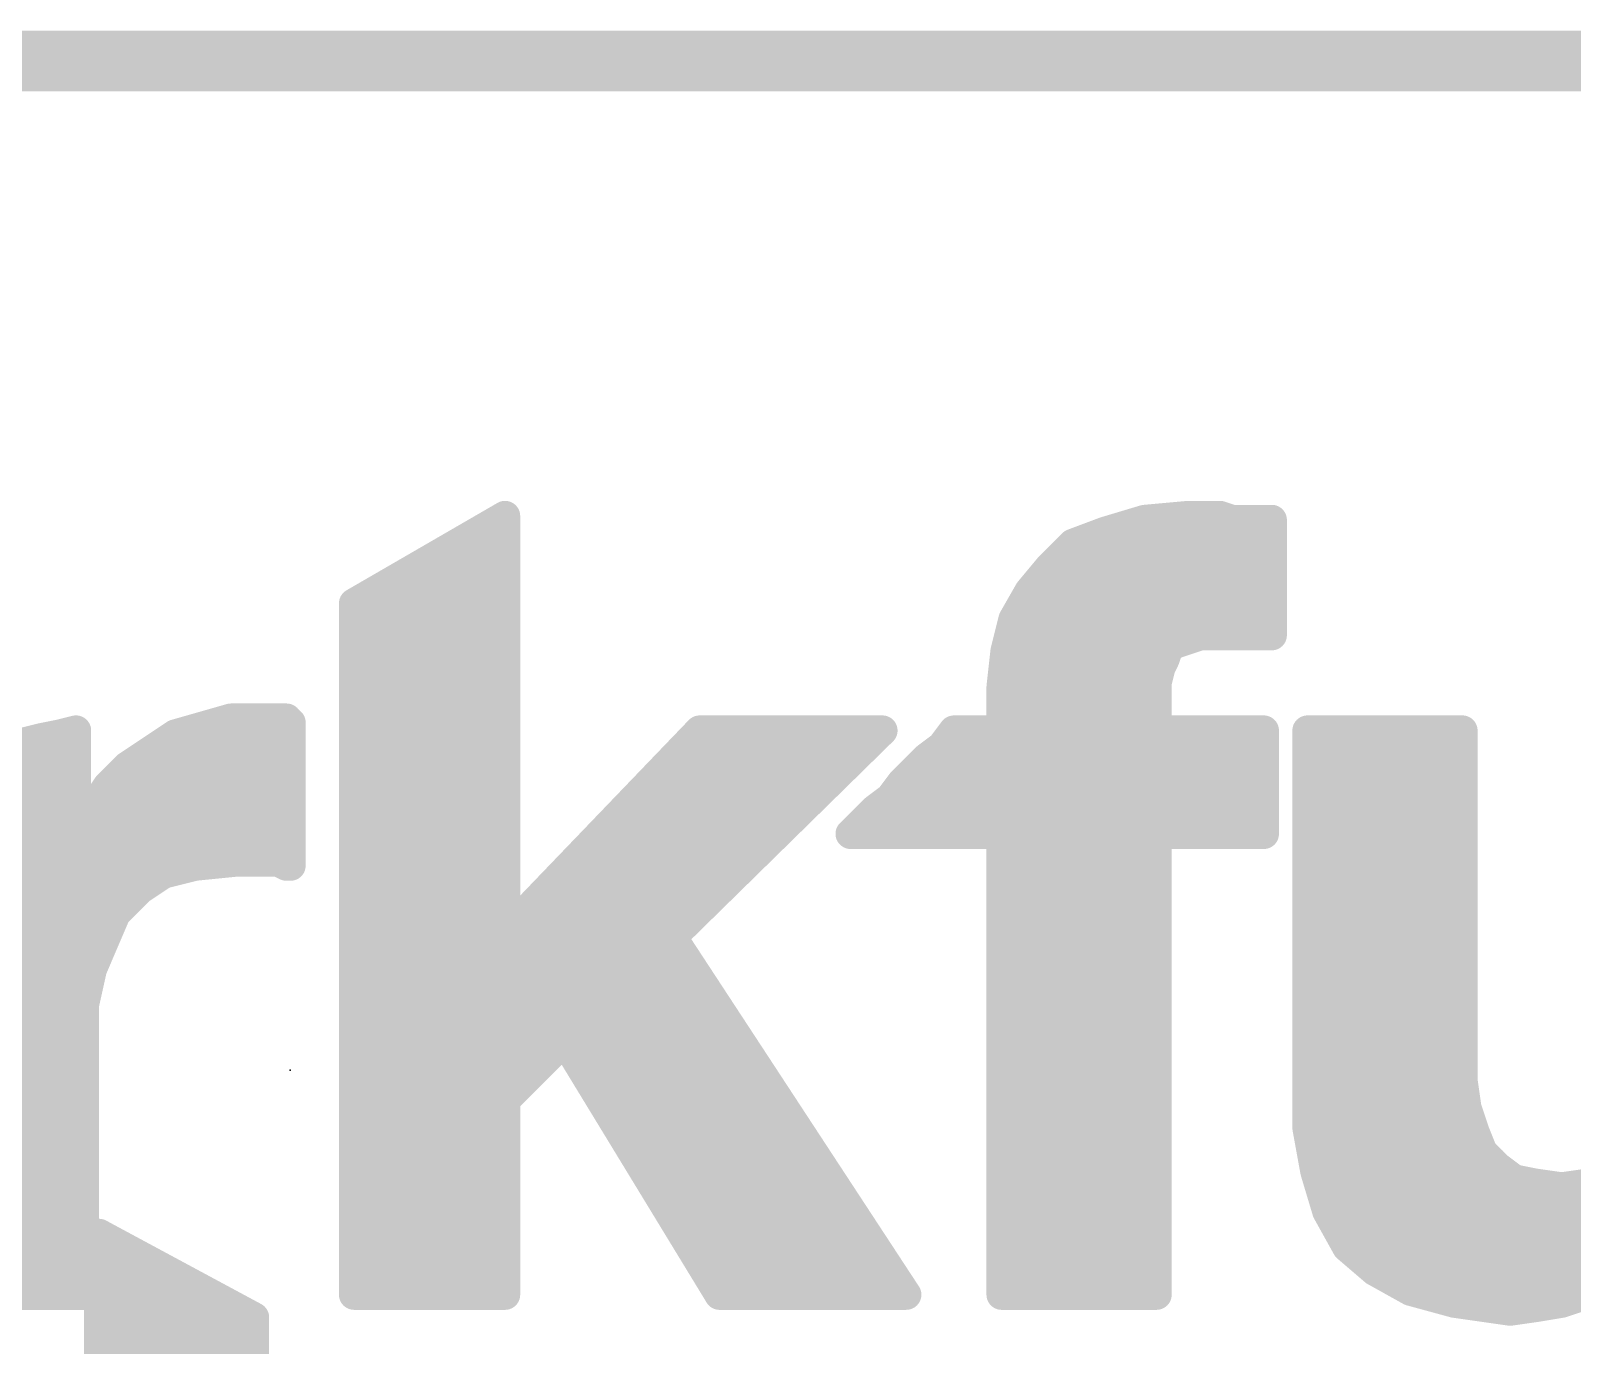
# Model space of a CAD drawing. Extents: x -30.5 to 56.1, y -10.7 to 33.1.
# Drawn here: x 12.047 to 15.927, y 22.168 to 25.476 of the extents above; entities that cross this region are included whole.
import ezdxf

# ---------------------------------------------------------------- set-up
doc = ezdxf.new("R2010")
doc.units = 0
for name, color, linetype in [('1', 12, 'CONTINUOUS'), ('16', 132, 'CONTINUOUS'), ('20', 53, 'CONTINUOUS'), ('21', 41, 'CONTINUOUS'), ('22', 40, 'CONTINUOUS'), ('23', 53, 'CONTINUOUS')]:
    doc.layers.add(name, color=color, linetype=linetype)

msp = doc.modelspace()

# ---------------------------------------------------------------- linework, layer by layer
at = {"layer": '1', "const_width": 0.1524}
msp.add_lwpolyline([(0, 25.4), (25.4, 25.4)], dxfattribs=at)
at = {"layer": '16', "const_width": 0.1524}
msp.add_lwpolyline([(0, 25.4), (25.4, 25.4)], dxfattribs=at)
at = {"layer": '20', "const_width": 0.1524}
msp.add_lwpolyline([(25.4, 25.4), (0, 25.4)], dxfattribs=at)
at = {"layer": '21', "const_width": 0.0762}
for points in [[(12.861, 24.035), (13.241, 24.255)], [(13.241, 24.255), (13.241, 23.205)], [(14.851, 24.245), (14.961, 24.255)], [(14.961, 24.255), (15.041, 24.255)], [(15.041, 24.255), (15.071, 24.245)], [(13.2006, 24.2316), (13.241, 24.2316)], [(14.671, 24.185), (14.751, 24.215)], [(14.751, 24.215), (14.851, 24.245)], [(14.8063, 24.2316), (15.171, 24.2316)], [(15.071, 24.245), (15.171, 24.245)], [(15.171, 24.245), (15.171, 23.955)], [(14.611, 24.125), (14.671, 24.185)], [(13.069, 24.1554), (13.241, 24.1554)], [(14.6414, 24.1554), (15.171, 24.1554)], [(14.561, 24.065), (14.611, 24.125)], [(12.9373, 24.0792), (13.241, 24.0792)], [(14.521, 23.995), (14.561, 24.065)], [(14.5728, 24.0792), (15.171, 24.0792)], [(12.861, 22.295), (12.861, 24.035)], [(12.861, 24.003), (13.241, 24.003)], [(14.501, 23.915), (14.521, 23.995)], [(14.5256, 24.003), (15.171, 24.003)], [(14.991, 23.955), (14.931, 23.935)], [(15.171, 23.955), (14.991, 23.955)], [(12.861, 23.9268), (13.241, 23.9268)], [(14.491, 23.825), (14.501, 23.915)], [(14.504, 23.9268), (14.9146, 23.9268)], [(14.911, 23.925), (14.901, 23.895)], [(14.931, 23.935), (14.911, 23.925)], [(14.891, 23.875), (14.881, 23.835)], [(14.901, 23.895), (14.891, 23.875)], [(12.861, 23.8506), (13.241, 23.8506)], [(14.491, 23.715), (14.491, 23.825)], [(14.4938, 23.8506), (14.8849, 23.8506)], [(14.881, 23.835), (14.881, 23.715)], [(12.861, 23.7744), (13.241, 23.7744)], [(14.491, 23.7744), (14.881, 23.7744)], [(12.121, 23.705), (12.161, 23.715)], [(12.161, 23.715), (12.161, 23.445)], [(12.411, 23.705), (12.551, 23.745)], [(12.551, 23.745), (12.691, 23.745)], [(12.691, 23.745), (12.701, 23.735)], [(12.701, 23.735), (12.701, 23.375)], [(13.241, 23.205), (13.731, 23.715)], [(14.191, 23.715), (13.661, 23.195)], [(13.731, 23.715), (14.191, 23.715)], [(14.341, 23.675), (14.371, 23.715)], [(14.371, 23.715), (14.491, 23.715)], [(14.881, 23.715), (15.151, 23.715)], [(15.151, 23.715), (15.151, 23.455)], [(15.261, 22.715), (15.261, 23.715)], [(15.261, 23.715), (15.651, 23.715)], [(15.651, 23.715), (15.651, 22.835)], [(11.981, 23.675), (12.031, 23.685)], [(12.031, 23.685), (12.071, 23.695)], [(12.071, 23.695), (12.121, 23.705)], [(12.087, 23.6982), (12.161, 23.6982)], [(12.291, 23.625), (12.411, 23.705)], [(12.4008, 23.6982), (12.701, 23.6982)], [(12.861, 23.6982), (13.241, 23.6982)], [(13.7149, 23.6982), (14.1739, 23.6982)], [(14.301, 23.645), (14.341, 23.675)], [(14.3584, 23.6982), (15.151, 23.6982)], [(15.261, 23.6982), (15.651, 23.6982)], [(14.241, 23.585), (14.301, 23.645)], [(11.791, 23.622), (12.161, 23.622)], [(12.241, 23.575), (12.291, 23.625)], [(12.288, 23.622), (12.701, 23.622)], [(12.861, 23.622), (13.241, 23.622)], [(13.6416, 23.622), (14.0962, 23.622)], [(14.278, 23.622), (15.151, 23.622)], [(15.261, 23.622), (15.651, 23.622)], [(12.201, 23.515), (12.241, 23.575)], [(14.211, 23.545), (14.241, 23.585)], [(11.791, 23.5458), (12.161, 23.5458)], [(12.171, 23.445), (12.201, 23.515)], [(12.2215, 23.5458), (12.701, 23.5458)], [(12.861, 23.5458), (13.241, 23.5458)], [(13.5684, 23.5458), (14.0185, 23.5458)], [(14.111, 23.455), (14.171, 23.515)], [(14.171, 23.515), (14.211, 23.545)], [(14.2116, 23.5458), (15.151, 23.5458)], [(15.261, 23.5458), (15.651, 23.5458)], [(11.791, 23.4696), (12.161, 23.4696)], [(12.161, 23.445), (12.171, 23.445)], [(12.1815, 23.4696), (12.701, 23.4696)], [(12.861, 23.4696), (13.241, 23.4696)], [(13.4952, 23.4696), (13.9409, 23.4696)], [(14.491, 23.455), (14.111, 23.455)], [(14.1256, 23.4696), (15.151, 23.4696)], [(14.491, 22.295), (14.491, 23.455)], [(15.151, 23.455), (14.881, 23.455)], [(14.881, 23.455), (14.881, 22.295)], [(15.261, 23.4696), (15.651, 23.4696)], [(11.791, 23.3934), (12.701, 23.3934)], [(12.461, 23.375), (12.381, 23.355)], [(12.561, 23.385), (12.461, 23.375)], [(12.671, 23.385), (12.561, 23.385)], [(12.691, 23.375), (12.671, 23.385)], [(12.701, 23.375), (12.691, 23.375)], [(12.861, 23.3934), (13.241, 23.3934)], [(13.422, 23.3934), (13.8632, 23.3934)], [(14.491, 23.3934), (14.881, 23.3934)], [(15.261, 23.3934), (15.651, 23.3934)], [(12.381, 23.355), (12.321, 23.315)], [(11.791, 23.3172), (12.3243, 23.3172)], [(12.321, 23.315), (12.261, 23.255)], [(12.861, 23.3172), (13.241, 23.3172)], [(13.3488, 23.3172), (13.7856, 23.3172)], [(14.491, 23.3172), (14.881, 23.3172)], [(15.261, 23.3172), (15.651, 23.3172)], [(12.261, 23.255), (12.201, 23.115)], [(11.791, 23.241), (12.255, 23.241)], [(12.861, 23.241), (13.241, 23.241)], [(13.2756, 23.241), (13.7079, 23.241)], [(14.491, 23.241), (14.881, 23.241)], [(15.261, 23.241), (15.651, 23.241)], [(11.791, 23.1648), (12.2223, 23.1648)], [(12.861, 23.1648), (13.6808, 23.1648)], [(13.661, 23.195), (14.251, 22.295)], [(14.491, 23.1648), (14.881, 23.1648)], [(15.261, 23.1648), (15.651, 23.1648)], [(11.791, 23.0886), (12.1951, 23.0886)], [(12.201, 23.115), (12.181, 23.025)], [(12.861, 23.0886), (13.7308, 23.0886)], [(14.491, 23.0886), (14.881, 23.0886)], [(15.261, 23.0886), (15.651, 23.0886)], [(11.791, 23.0124), (12.181, 23.0124)], [(12.181, 23.025), (12.181, 22.295)], [(12.861, 23.0124), (13.7807, 23.0124)], [(14.491, 23.0124), (14.881, 23.0124)], [(15.261, 23.0124), (15.651, 23.0124)], [(11.791, 22.9362), (12.181, 22.9362)], [(12.861, 22.9362), (13.8307, 22.9362)], [(13.391, 22.935), (13.241, 22.785)], [(13.781, 22.295), (13.391, 22.935)], [(14.491, 22.9362), (14.881, 22.9362)], [(15.261, 22.9362), (15.651, 22.9362)], [(11.791, 22.86), (12.181, 22.86)], [(12.861, 22.86), (13.316, 22.86)], [(13.4367, 22.86), (13.8806, 22.86)], [(14.491, 22.86), (14.881, 22.86)], [(15.261, 22.86), (15.651, 22.86)], [(15.651, 22.835), (15.661, 22.765)], [(11.791, 22.7838), (12.181, 22.7838)], [(12.861, 22.7838), (13.241, 22.7838)], [(13.241, 22.785), (13.241, 22.295)], [(13.4831, 22.7838), (13.9306, 22.7838)], [(14.491, 22.7838), (14.881, 22.7838)], [(15.261, 22.7838), (15.6583, 22.7838)], [(15.661, 22.765), (15.681, 22.705)], [(11.791, 22.7076), (12.181, 22.7076)], [(12.861, 22.7076), (13.241, 22.7076)], [(13.5296, 22.7076), (13.9805, 22.7076)], [(14.491, 22.7076), (14.881, 22.7076)], [(15.281, 22.605), (15.261, 22.715)], [(15.2623, 22.7076), (15.6801, 22.7076)], [(15.681, 22.705), (15.701, 22.655)], [(11.791, 22.6314), (12.181, 22.6314)], [(12.861, 22.6314), (13.241, 22.6314)], [(13.576, 22.6314), (14.0305, 22.6314)], [(14.491, 22.6314), (14.881, 22.6314)], [(15.2762, 22.6314), (15.7246, 22.6314)], [(15.701, 22.655), (15.741, 22.615)], [(15.311, 22.505), (15.281, 22.605)], [(15.741, 22.615), (15.781, 22.585)], [(15.781, 22.585), (15.831, 22.575)], [(11.791, 22.5552), (12.181, 22.5552)], [(12.861, 22.5552), (13.241, 22.5552)], [(13.6224, 22.5552), (14.0804, 22.5552)], [(14.491, 22.5552), (14.881, 22.5552)], [(15.2959, 22.5552), (16.581, 22.5552)], [(15.831, 22.575), (15.901, 22.565)], [(15.901, 22.565), (15.971, 22.575)], [(15.361, 22.415), (15.311, 22.505)], [(11.791, 22.479), (12.181, 22.479)], [(12.861, 22.479), (13.241, 22.479)], [(13.6689, 22.479), (14.1304, 22.479)], [(14.491, 22.479), (14.881, 22.479)], [(15.3254, 22.479), (16.2003, 22.479)], [(11.791, 22.4028), (12.181, 22.4028)], [(12.861, 22.4028), (13.241, 22.4028)], [(13.7153, 22.4028), (14.1803, 22.4028)], [(14.491, 22.4028), (14.881, 22.4028)], [(15.431, 22.355), (15.361, 22.415)], [(15.3752, 22.4028), (16.1307, 22.4028)], [(15.521, 22.305), (15.431, 22.355)], [(11.791, 22.3266), (12.181, 22.3266)], [(12.861, 22.3266), (13.241, 22.3266)], [(13.7617, 22.3266), (14.2303, 22.3266)], [(14.491, 22.3266), (14.881, 22.3266)], [(15.4821, 22.3266), (16.0403, 22.3266)], [(16.021, 22.315), (15.901, 22.275)], [(12.181, 22.295), (11.791, 22.295)], [(13.241, 22.295), (12.861, 22.295)], [(14.251, 22.295), (13.781, 22.295)], [(14.881, 22.295), (14.491, 22.295)], [(15.631, 22.275), (15.521, 22.305)], [(15.771, 22.255), (15.631, 22.275)], [(15.901, 22.275), (15.841, 22.265)], [(15.841, 22.265), (15.771, 22.255)]]:
    msp.add_lwpolyline(points, dxfattribs=at)
at = {"layer": '21', "const_width": 0.0381}
for points in [[(13.2601, 24.255, 1), (13.222, 24.255)], [(13.2505, 24.2385, 1), (13.2315, 24.2715)], [(14.961, 24.2741, 1), (14.961, 24.236)], [(14.9627, 24.236, 1), (14.9593, 24.274)], [(15.047, 24.2731, 1), (15.035, 24.2369)], [(15.041, 24.236, 1), (15.041, 24.2741)], [(13.2006, 24.2507, 1), (13.2006, 24.2126)], [(13.241, 24.2126, 1), (13.241, 24.2507)], [(14.7455, 24.2332, 1), (14.7565, 24.1968)], [(14.7577, 24.1972, 1), (14.7443, 24.2328)], [(14.8063, 24.2507, 1), (14.8063, 24.2126)], [(14.8493, 24.264, 1), (14.8527, 24.226)], [(14.8565, 24.2268, 1), (14.8455, 24.2632)], [(15.071, 24.2641, 1), (15.071, 24.226)], [(15.065, 24.2269, 1), (15.077, 24.2631)], [(15.1901, 24.245, 1), (15.152, 24.245)], [(15.171, 24.226, 1), (15.171, 24.2641)], [(15.171, 24.2126, 1), (15.171, 24.2507)], [(14.6643, 24.2028, 1), (14.6777, 24.1672)], [(14.6845, 24.1715, 1), (14.6575, 24.1985)], [(13.069, 24.1745, 1), (13.069, 24.1364)], [(13.241, 24.1364, 1), (13.241, 24.1745)], [(14.6414, 24.1745, 1), (14.6414, 24.1364)], [(15.171, 24.1364, 1), (15.171, 24.1745)], [(14.5975, 24.1385, 1), (14.6245, 24.1115)], [(14.6256, 24.1128, 1), (14.5964, 24.1372)], [(12.9373, 24.0983, 1), (12.9373, 24.0602)], [(13.241, 24.0602, 1), (13.241, 24.0983)], [(14.5464, 24.0772, 1), (14.5756, 24.0528)], [(14.5775, 24.0555, 1), (14.5445, 24.0745)], [(14.5728, 24.0983, 1), (14.5728, 24.0602)], [(15.171, 24.0602, 1), (15.171, 24.0983)], [(12.8515, 24.0515, 1), (12.8705, 24.0185)], [(12.8801, 24.035, 1), (12.842, 24.035)], [(12.861, 24.0221, 1), (12.861, 23.984)], [(13.241, 23.984, 1), (13.241, 24.0221)], [(14.5045, 24.0045, 1), (14.5375, 23.9855)], [(14.5395, 23.9904, 1), (14.5025, 23.9996)], [(14.5256, 24.0221, 1), (14.5256, 23.984)], [(15.171, 23.984, 1), (15.171, 24.0221)], [(14.991, 23.9741, 1), (14.991, 23.936)], [(14.997, 23.9369, 1), (14.985, 23.9731)], [(15.171, 23.936, 1), (15.171, 23.9741)], [(12.861, 23.9459, 1), (12.861, 23.9078)], [(13.241, 23.9078, 1), (13.241, 23.9459)], [(14.5199, 23.9129, 1), (14.4821, 23.9171)], [(14.504, 23.9459, 1), (14.504, 23.9078)], [(14.9025, 23.942, 1), (14.9195, 23.908)], [(14.9291, 23.919, 1), (14.8929, 23.931)], [(14.925, 23.9531, 1), (14.937, 23.9169)], [(14.9146, 23.9078, 1), (14.9146, 23.9459)], [(14.9395, 23.918, 1), (14.9225, 23.952)], [(15.152, 23.955, 1), (15.1901, 23.955)], [(14.4825, 23.9196, 1), (14.5195, 23.9104)], [(14.874, 23.8835, 1), (14.908, 23.8665)], [(14.9095, 23.8704, 1), (14.8725, 23.8796)], [(14.8829, 23.901, 1), (14.9191, 23.889)], [(14.918, 23.8865, 1), (14.884, 23.9035)], [(12.861, 23.8697, 1), (12.861, 23.8316)], [(13.241, 23.8316, 1), (13.241, 23.8697)], [(14.5101, 23.825, 1), (14.472, 23.825)], [(14.4938, 23.8697, 1), (14.4938, 23.8316)], [(14.9001, 23.835, 1), (14.862, 23.835)], [(14.8849, 23.8316, 1), (14.8849, 23.8697)], [(14.4721, 23.8271, 1), (14.5099, 23.8229)], [(14.8625, 23.8396, 1), (14.8995, 23.8304)], [(12.861, 23.7934, 1), (12.861, 23.7553)], [(13.241, 23.7553, 1), (13.241, 23.7934)], [(14.491, 23.7934, 1), (14.491, 23.7553)], [(14.881, 23.7553, 1), (14.881, 23.7934)], [(12.1801, 23.715, 1), (12.142, 23.715)], [(12.1656, 23.6965, 1), (12.1564, 23.7335)], [(12.551, 23.7641, 1), (12.551, 23.726)], [(12.5562, 23.7267, 1), (12.5458, 23.7633)], [(12.7045, 23.7585, 1), (12.6775, 23.7315)], [(12.7201, 23.735, 1), (12.682, 23.735)], [(12.6875, 23.7215, 1), (12.7145, 23.7485)], [(12.691, 23.726, 1), (12.691, 23.7641)], [(13.731, 23.734, 1), (13.731, 23.6959)], [(13.7447, 23.7018, 1), (13.7173, 23.7282)], [(14.2043, 23.7014, 1), (14.1777, 23.7286)], [(14.191, 23.6959, 1), (14.191, 23.734)], [(14.371, 23.734, 1), (14.371, 23.6959)], [(14.3862, 23.7036, 1), (14.3558, 23.7264)], [(14.491, 23.6959, 1), (14.491, 23.734)], [(14.881, 23.734, 1), (14.881, 23.6959)], [(15.1701, 23.715, 1), (15.132, 23.715)], [(15.151, 23.6959, 1), (15.151, 23.734)], [(15.261, 23.734, 1), (15.261, 23.6959)], [(15.2801, 23.715, 1), (15.242, 23.715)], [(15.6701, 23.715, 1), (15.632, 23.715)], [(15.651, 23.6959, 1), (15.651, 23.734)], [(12.0264, 23.7035, 1), (12.0356, 23.6665)], [(12.0347, 23.6663, 1), (12.0273, 23.7037)], [(12.0673, 23.7137, 1), (12.0747, 23.6763)], [(12.0756, 23.6765, 1), (12.0664, 23.7135)], [(12.087, 23.7172, 1), (12.087, 23.6791)], [(12.1164, 23.7235, 1), (12.1256, 23.6865)], [(12.1247, 23.6863, 1), (12.1173, 23.7237)], [(12.161, 23.6791, 1), (12.161, 23.7172)], [(12.4008, 23.7172, 1), (12.4008, 23.6791)], [(12.4058, 23.7233, 1), (12.4162, 23.6867)], [(12.4216, 23.6891, 1), (12.4004, 23.7209)], [(12.701, 23.6791, 1), (12.701, 23.7172)], [(12.861, 23.7172, 1), (12.861, 23.6791)], [(13.241, 23.6791, 1), (13.241, 23.7172)], [(13.7149, 23.7172, 1), (13.7149, 23.6791)], [(14.1739, 23.6791, 1), (14.1739, 23.7172)], [(14.3524, 23.6598, 1), (14.3296, 23.6902)], [(14.3584, 23.7172, 1), (14.3584, 23.6791)], [(14.472, 23.715, 1), (14.5101, 23.715)], [(14.862, 23.715, 1), (14.9001, 23.715)], [(15.151, 23.6791, 1), (15.151, 23.7172)], [(15.261, 23.7172, 1), (15.261, 23.6791)], [(15.651, 23.6791, 1), (15.651, 23.7172)], [(14.2896, 23.6602, 1), (14.3124, 23.6298)], [(14.3145, 23.6315, 1), (14.2875, 23.6585)], [(14.3258, 23.6864, 1), (14.3562, 23.6636)], [(12.161, 23.6029, 1), (12.161, 23.641)], [(12.288, 23.641, 1), (12.288, 23.6029)], [(12.2804, 23.6409, 1), (12.3016, 23.6091)], [(12.3045, 23.6115, 1), (12.2775, 23.6385)], [(12.701, 23.6029, 1), (12.701, 23.641)], [(12.861, 23.641, 1), (12.861, 23.6029)], [(13.241, 23.6029, 1), (13.241, 23.641)], [(13.6416, 23.641, 1), (13.6416, 23.6029)], [(14.0962, 23.6029, 1), (14.0962, 23.641)], [(14.278, 23.641, 1), (14.278, 23.6029)], [(15.151, 23.6029, 1), (15.151, 23.641)], [(15.261, 23.641, 1), (15.261, 23.6029)], [(15.651, 23.6029, 1), (15.651, 23.641)], [(12.2275, 23.5885, 1), (12.2545, 23.5615)], [(12.2569, 23.5644, 1), (12.2251, 23.5856)], [(14.2275, 23.5985, 1), (14.2545, 23.5715)], [(14.2562, 23.5736, 1), (14.2258, 23.5964)], [(12.161, 23.5267, 1), (12.161, 23.5648)], [(12.2185, 23.5075, 1), (12.1835, 23.5225)], [(12.2215, 23.5648, 1), (12.2215, 23.5267)], [(12.701, 23.5267, 1), (12.701, 23.5648)], [(12.861, 23.5648, 1), (12.861, 23.5267)], [(13.241, 23.5267, 1), (13.241, 23.5648)], [(13.5684, 23.5648, 1), (13.5684, 23.5267)], [(14.0185, 23.5267, 1), (14.0185, 23.5648)], [(14.1845, 23.5015, 1), (14.1575, 23.5285)], [(14.1958, 23.5564, 1), (14.2262, 23.5336)], [(14.2116, 23.5648, 1), (14.2116, 23.5267)], [(14.2224, 23.5298, 1), (14.1996, 23.5602)], [(15.151, 23.5267, 1), (15.151, 23.5648)], [(15.261, 23.5648, 1), (15.261, 23.5267)], [(15.651, 23.5267, 1), (15.651, 23.5648)], [(12.1851, 23.5256, 1), (12.2169, 23.5044)], [(14.1596, 23.5302, 1), (14.1824, 23.4998)], [(12.161, 23.4641, 1), (12.161, 23.426)], [(12.161, 23.4505, 1), (12.161, 23.4886)], [(12.1815, 23.4886, 1), (12.1815, 23.4505)], [(12.171, 23.426, 1), (12.171, 23.4641)], [(12.701, 23.4505, 1), (12.701, 23.4886)], [(12.861, 23.4886, 1), (12.861, 23.4505)], [(13.241, 23.4505, 1), (13.241, 23.4886)], [(13.4952, 23.4886, 1), (13.4952, 23.4505)], [(13.9409, 23.4505, 1), (13.9409, 23.4886)], [(14.111, 23.4741, 1), (14.111, 23.436)], [(14.0975, 23.4685, 1), (14.1245, 23.4415)], [(14.1256, 23.4886, 1), (14.1256, 23.4505)], [(14.5101, 23.455, 1), (14.472, 23.455)], [(14.491, 23.436, 1), (14.491, 23.4741)], [(14.881, 23.4741, 1), (14.881, 23.436)], [(14.9001, 23.455, 1), (14.862, 23.455)], [(15.132, 23.455, 1), (15.1701, 23.455)], [(15.151, 23.4505, 1), (15.151, 23.4886)], [(15.151, 23.436, 1), (15.151, 23.4741)], [(15.261, 23.4886, 1), (15.261, 23.4505)], [(15.651, 23.4505, 1), (15.651, 23.4886)], [(12.142, 23.445, 1), (12.1801, 23.445)], [(12.1535, 23.4525, 1), (12.1885, 23.4375)], [(12.4591, 23.394, 1), (12.4629, 23.356)], [(12.4656, 23.3565, 1), (12.4564, 23.3935)], [(12.561, 23.4041, 1), (12.561, 23.366)], [(12.5629, 23.366, 1), (12.5591, 23.404)], [(12.6795, 23.402, 1), (12.6625, 23.368)], [(12.671, 23.366, 1), (12.671, 23.4041)], [(12.691, 23.3941, 1), (12.691, 23.3559)], [(12.6825, 23.358, 1), (12.6995, 23.392)], [(12.701, 23.3743, 1), (12.701, 23.4124)], [(12.701, 23.3559, 1), (12.701, 23.3941)], [(12.861, 23.4124, 1), (12.861, 23.3743)], [(13.241, 23.3743, 1), (13.241, 23.4124)], [(13.422, 23.4124, 1), (13.422, 23.3743)], [(13.8632, 23.3743, 1), (13.8632, 23.4124)], [(14.491, 23.4124, 1), (14.491, 23.3743)], [(14.881, 23.3743, 1), (14.881, 23.4124)], [(15.261, 23.4124, 1), (15.261, 23.3743)], [(15.651, 23.3743, 1), (15.651, 23.4124)], [(12.3764, 23.3735, 1), (12.3856, 23.3365)], [(12.3916, 23.3391, 1), (12.3704, 23.3709)], [(12.682, 23.375, 1), (12.7201, 23.375)], [(12.3104, 23.3309, 1), (12.3316, 23.2991)], [(12.3345, 23.3015, 1), (12.3075, 23.3285)], [(12.3243, 23.2981, 1), (12.3243, 23.3362)], [(12.861, 23.3362, 1), (12.861, 23.2981)], [(13.241, 23.2981, 1), (13.241, 23.3362)], [(13.3488, 23.3362, 1), (13.3488, 23.2981)], [(13.7856, 23.2981, 1), (13.7856, 23.3362)], [(14.491, 23.3362, 1), (14.491, 23.2981)], [(14.881, 23.2981, 1), (14.881, 23.3362)], [(15.261, 23.3362, 1), (15.261, 23.2981)], [(15.651, 23.2981, 1), (15.651, 23.3362)], [(12.2475, 23.2685, 1), (12.2745, 23.2415)], [(12.2785, 23.2475, 1), (12.2435, 23.2625)], [(12.255, 23.2219, 1), (12.255, 23.26)], [(12.861, 23.26, 1), (12.861, 23.2219)], [(13.241, 23.2219, 1), (13.241, 23.26)], [(13.2756, 23.26, 1), (13.2756, 23.2219)], [(13.7079, 23.2219, 1), (13.7079, 23.26)], [(14.491, 23.26, 1), (14.491, 23.2219)], [(14.881, 23.2219, 1), (14.881, 23.26)], [(15.261, 23.26, 1), (15.261, 23.2219)], [(15.651, 23.2219, 1), (15.651, 23.26)], [(12.2223, 23.1457, 1), (12.2223, 23.1838)], [(12.861, 23.1838, 1), (12.861, 23.1457)], [(13.2273, 23.2182, 1), (13.2547, 23.1918)], [(13.222, 23.205, 1), (13.2601, 23.205)], [(13.6477, 23.2086, 1), (13.6743, 23.1814)], [(13.6769, 23.2054, 1), (13.6451, 23.1846)], [(13.6808, 23.1457, 1), (13.6808, 23.1838)], [(14.491, 23.1838, 1), (14.491, 23.1457)], [(14.881, 23.1457, 1), (14.881, 23.1838)], [(15.261, 23.1838, 1), (15.261, 23.1457)], [(15.651, 23.1457, 1), (15.651, 23.1838)], [(12.1835, 23.1225, 1), (12.2185, 23.1075)], [(12.2196, 23.1109, 1), (12.1824, 23.1191)], [(12.1951, 23.0695, 1), (12.1951, 23.1076)], [(12.861, 23.1076, 1), (12.861, 23.0695)], [(13.7308, 23.0695, 1), (13.7308, 23.1076)], [(14.491, 23.1076, 1), (14.491, 23.0695)], [(14.881, 23.0695, 1), (14.881, 23.1076)], [(15.261, 23.1076, 1), (15.261, 23.0695)], [(15.651, 23.0695, 1), (15.651, 23.1076)], [(12.1624, 23.0291, 1), (12.1996, 23.0209)], [(12.2001, 23.025, 1), (12.162, 23.025)], [(12.181, 22.9933, 1), (12.181, 23.0314)], [(12.861, 23.0314, 1), (12.861, 22.9933)], [(13.7807, 22.9933, 1), (13.7807, 23.0314)], [(14.491, 23.0314, 1), (14.491, 22.9933)], [(14.881, 22.9933, 1), (14.881, 23.0314)], [(15.261, 23.0314, 1), (15.261, 22.9933)], [(15.651, 22.9933, 1), (15.651, 23.0314)], [(12.181, 22.9171, 1), (12.181, 22.9552)], [(12.861, 22.9552, 1), (12.861, 22.9171)], [(13.4073, 22.9449, 1), (13.3747, 22.9251)], [(13.4045, 22.9215, 1), (13.3775, 22.9485)], [(13.8307, 22.9171, 1), (13.8307, 22.9552)], [(14.491, 22.9552, 1), (14.491, 22.9171)], [(14.881, 22.9171, 1), (14.881, 22.9552)], [(15.261, 22.9552, 1), (15.261, 22.9171)], [(15.651, 22.9171, 1), (15.651, 22.9552)], [(12.181, 22.8409, 1), (12.181, 22.879)], [(12.861, 22.879, 1), (12.861, 22.8409)], [(13.316, 22.8409, 1), (13.316, 22.879)], [(13.4367, 22.879, 1), (13.4367, 22.8409)], [(13.8806, 22.8409, 1), (13.8806, 22.879)], [(14.491, 22.879, 1), (14.491, 22.8409)], [(14.881, 22.8409, 1), (14.881, 22.879)], [(15.261, 22.879, 1), (15.261, 22.8409)], [(15.651, 22.8409, 1), (15.651, 22.879)], [(15.6699, 22.8377, 1), (15.6321, 22.8323)], [(15.632, 22.835, 1), (15.6701, 22.835)], [(12.181, 22.7647, 1), (12.181, 22.8028)], [(12.861, 22.8028, 1), (12.861, 22.7647)], [(13.2601, 22.785, 1), (13.222, 22.785)], [(13.2275, 22.7985, 1), (13.2545, 22.7715)], [(13.241, 22.7647, 1), (13.241, 22.8028)], [(13.4831, 22.8028, 1), (13.4831, 22.7647)], [(13.9306, 22.7647, 1), (13.9306, 22.8028)], [(14.491, 22.8028, 1), (14.491, 22.7647)], [(14.881, 22.7647, 1), (14.881, 22.8028)], [(15.261, 22.8028, 1), (15.261, 22.7647)], [(15.6583, 22.7647, 1), (15.6583, 22.8028)], [(15.6791, 22.771, 1), (15.6429, 22.759)], [(15.6421, 22.7623, 1), (15.6799, 22.7677)], [(12.181, 22.6885, 1), (12.181, 22.7266)], [(12.861, 22.7266, 1), (12.861, 22.6885)], [(13.241, 22.6885, 1), (13.241, 22.7266)], [(13.5296, 22.7266, 1), (13.5296, 22.6885)], [(13.9805, 22.6885, 1), (13.9805, 22.7266)], [(14.491, 22.7266, 1), (14.491, 22.6885)], [(14.881, 22.6885, 1), (14.881, 22.7266)], [(15.2797, 22.7184, 1), (15.2423, 22.7116)], [(15.2623, 22.7266, 1), (15.2623, 22.6885)], [(15.6987, 22.7121, 1), (15.6633, 22.6979)], [(15.6801, 22.6885, 1), (15.6801, 22.7266)], [(15.242, 22.715, 1), (15.2801, 22.715)], [(15.6629, 22.699, 1), (15.6991, 22.711)], [(12.181, 22.6124, 1), (12.181, 22.6505)], [(12.861, 22.6505, 1), (12.861, 22.6124)], [(13.241, 22.6124, 1), (13.241, 22.6505)], [(13.576, 22.6505, 1), (13.576, 22.6124)], [(14.0305, 22.6124, 1), (14.0305, 22.6505)], [(14.491, 22.6505, 1), (14.491, 22.6124)], [(14.881, 22.6124, 1), (14.881, 22.6505)], [(15.2762, 22.6505, 1), (15.2762, 22.6124)], [(15.7145, 22.6685, 1), (15.6875, 22.6415)], [(15.6833, 22.6479, 1), (15.7187, 22.6621)], [(15.7246, 22.6124, 1), (15.7246, 22.6505)], [(15.2992, 22.6105, 1), (15.2628, 22.5995)], [(15.2623, 22.6016, 1), (15.2997, 22.6084)], [(15.7524, 22.6302, 1), (15.7296, 22.5998)], [(15.7275, 22.6015, 1), (15.7545, 22.6285)], [(15.7847, 22.6037, 1), (15.7773, 22.5663)], [(12.181, 22.5362, 1), (12.181, 22.5743)], [(12.861, 22.5743, 1), (12.861, 22.5362)], [(13.241, 22.5362, 1), (13.241, 22.5743)], [(13.6224, 22.5743, 1), (13.6224, 22.5362)], [(14.0804, 22.5362, 1), (14.0804, 22.5743)], [(14.491, 22.5743, 1), (14.491, 22.5362)], [(14.881, 22.5362, 1), (14.881, 22.5743)], [(15.2959, 22.5743, 1), (15.2959, 22.5362)], [(15.7696, 22.5698, 1), (15.7924, 22.6002)], [(15.8337, 22.5939, 1), (15.8283, 22.5561)], [(15.8273, 22.5563, 1), (15.8347, 22.5937)], [(15.8983, 22.5839, 1), (15.9037, 22.5461)], [(15.8983, 22.5461, 1), (15.9037, 22.5839)], [(15.3277, 22.5143, 1), (15.2943, 22.4957)], [(12.181, 22.46, 1), (12.181, 22.4981)], [(12.861, 22.4981, 1), (12.861, 22.46)], [(13.241, 22.46, 1), (13.241, 22.4981)], [(13.6689, 22.4981, 1), (13.6689, 22.46)], [(14.1304, 22.46, 1), (14.1304, 22.4981)], [(14.491, 22.4981, 1), (14.491, 22.46)], [(14.881, 22.46, 1), (14.881, 22.4981)], [(15.2928, 22.4995, 1), (15.3292, 22.5105)], [(15.3254, 22.4981, 1), (15.3254, 22.46)], [(12.181, 22.3838, 1), (12.181, 22.4219)], [(12.861, 22.4219, 1), (12.861, 22.3838)], [(13.241, 22.3838, 1), (13.241, 22.4219)], [(13.7153, 22.4219, 1), (13.7153, 22.3838)], [(14.1803, 22.3838, 1), (14.1803, 22.4219)], [(14.491, 22.4219, 1), (14.491, 22.3838)], [(14.881, 22.3838, 1), (14.881, 22.4219)], [(15.3734, 22.4295, 1), (15.3486, 22.4005)], [(15.3443, 22.4057, 1), (15.3777, 22.4243)], [(15.3752, 22.4219, 1), (15.3752, 22.3838)], [(15.4403, 22.3717, 1), (15.4217, 22.3383)], [(15.4186, 22.3405, 1), (15.4434, 22.3695)], [(12.181, 22.3076, 1), (12.181, 22.3457)], [(12.861, 22.3457, 1), (12.861, 22.3076)], [(13.241, 22.3076, 1), (13.241, 22.3457)], [(13.7617, 22.3457, 1), (13.7617, 22.3076)], [(14.2303, 22.3076, 1), (14.2303, 22.3457)], [(14.491, 22.3457, 1), (14.491, 22.3076)], [(14.881, 22.3076, 1), (14.881, 22.3457)], [(15.4821, 22.3457, 1), (15.4821, 22.3076)], [(12.162, 22.295, 1), (12.2001, 22.295)], [(12.181, 22.276, 1), (12.181, 22.3141)], [(12.861, 22.3141, 1), (12.861, 22.276)], [(12.842, 22.295, 1), (12.8801, 22.295)], [(13.222, 22.295, 1), (13.2601, 22.295)], [(13.241, 22.276, 1), (13.241, 22.3141)], [(13.781, 22.3141, 1), (13.781, 22.276)], [(13.7647, 22.2851, 1), (13.7973, 22.3049)], [(14.2351, 22.2846, 1), (14.2669, 22.3054)], [(14.251, 22.276, 1), (14.251, 22.3141)], [(14.491, 22.3141, 1), (14.491, 22.276)], [(14.472, 22.295, 1), (14.5101, 22.295)], [(14.862, 22.295, 1), (14.9001, 22.295)], [(14.881, 22.276, 1), (14.881, 22.3141)], [(15.526, 22.3234, 1), (15.516, 22.2866)], [(15.5117, 22.2883, 1), (15.5303, 22.3217)], [(15.6337, 22.2939, 1), (15.6283, 22.2561)], [(15.626, 22.2566, 1), (15.636, 22.2934)], [(15.895, 22.2931, 1), (15.907, 22.2569)], [(15.9041, 22.2562, 1), (15.8979, 22.2938)], [(15.7683, 22.2739, 1), (15.7737, 22.2361)], [(15.7683, 22.2361, 1), (15.7737, 22.2739)], [(15.8379, 22.2838, 1), (15.8441, 22.2462)], [(15.8437, 22.2461, 1), (15.8383, 22.2839)]]:
    msp.add_lwpolyline(points, format="xyb", dxfattribs=at)
at = {"layer": '22', "const_width": 0.0762}
for points in [[(12.609, 22.238), (12.219, 22.448)], [(12.219, 22.448), (12.219, 21.408)], [(12.219, 22.4028), (12.3029, 22.4028)], [(12.219, 22.3266), (12.4445, 22.3266)], [(12.219, 22.2504), (12.586, 22.2504)], [(12.609, 20.498), (12.609, 22.238)], [(12.219, 22.1742), (12.609, 22.1742)]]:
    msp.add_lwpolyline(points, dxfattribs=at)
at = {"layer": '22', "const_width": 0.0381}
for points in [[(12.228, 22.4648, 1), (12.21, 22.4312)], [(12.2381, 22.448, 1), (12.2, 22.448)], [(12.219, 22.4219, 1), (12.219, 22.3838)], [(12.3029, 22.3838, 1), (12.3029, 22.4219)], [(12.219, 22.3457, 1), (12.219, 22.3076)], [(12.4445, 22.3076, 1), (12.4445, 22.3457)], [(12.219, 22.2695, 1), (12.219, 22.2314)], [(12.586, 22.2314, 1), (12.586, 22.2695)], [(12.628, 22.238, 1), (12.5899, 22.238)], [(12.6, 22.2212, 1), (12.618, 22.2548)], [(12.219, 22.1933, 1), (12.219, 22.1552)], [(12.609, 22.1552, 1), (12.609, 22.1933)]]:
    msp.add_lwpolyline(points, format="xyb", dxfattribs=at)
at = {"layer": '23'}
msp.add_point((12.7, 22.86), dxfattribs=at)

doc.saveas('drawing.dxf')
